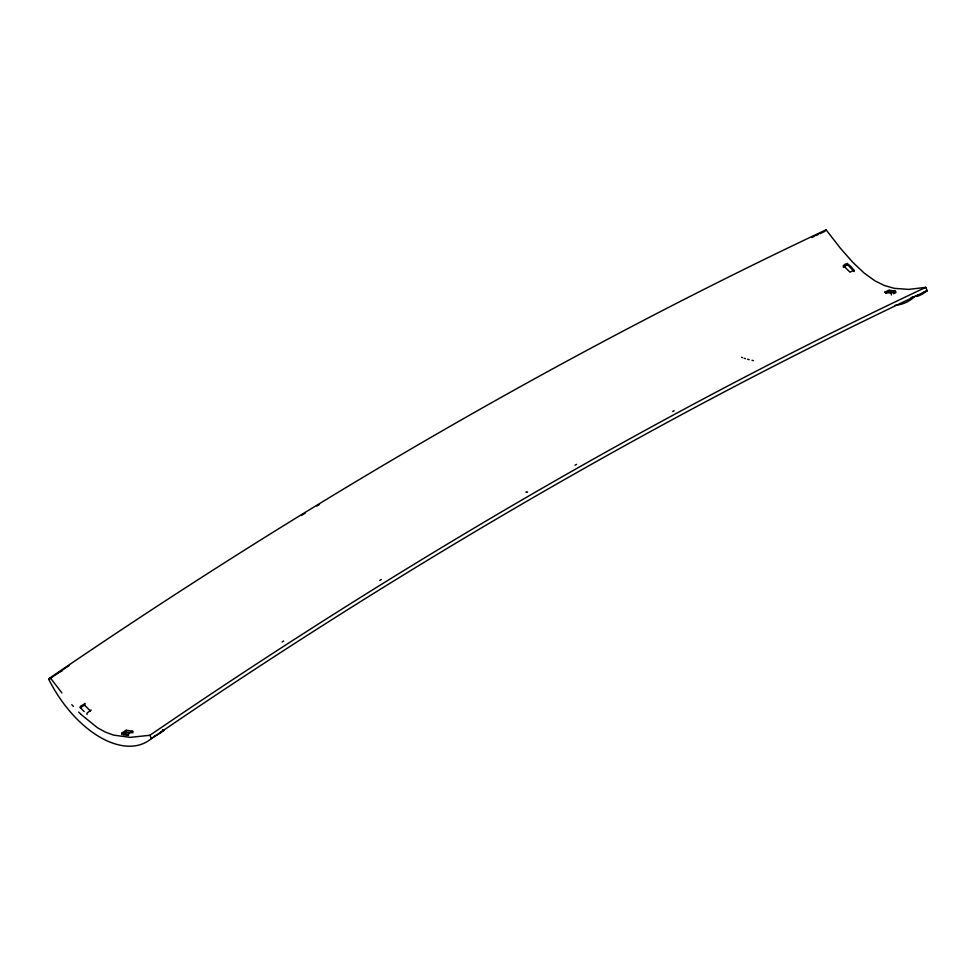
<?xml version="1.0" encoding="UTF-8"?>
<svg xmlns="http://www.w3.org/2000/svg" width="976" height="976" viewBox="0 0 976 976"><rect width="100%" height="100%" fill="white"/><g stroke="black" fill="none" stroke-linecap="round" stroke-linejoin="round"><path stroke-width="1.46" d="M916.915 296.472A93.367 53.9 60 0 0 927.2 290.677L925.76 287.347L908.815 289.396L894.333 288.347L884.354 285.492L874.825 280.771L864.187 273.097L852.792 262.337L840.263 248.087L826.086 229.799A5982.734 3454.149 -60 0 0 50.24 677.734L48.8 679.406A93.367 53.9 60 0 0 151.353 738.612L164.188 729.853A5979.684 3452.393 -60 0 1 914.353 296.741L918.636 294.715M825.196 230.848L826.086 229.799M53.082 676.478L48.8 679.406L50.41 678.308M51.203 677.759L52.009 677.21M53.619 676.112L59.231 672.281M60.036 671.732L62.098 671.073M84.156 711.565L80.313 707.624L80.313 706.319L84.997 703.769M123.086 734.721L128.478 735.44C127.441 733.354 134.188 729.121 132.785 732.952M155.635 735.684L151.353 738.612L149.914 735.282L130.211 737.368L113.545 735.111L105.445 732.122L97.515 727.803L81.167 714.542M57.364 673.562L60.573 671.366M159.918 732.769L164.188 729.853L162.516 729.914M282.198 641.94L283.662 641M379.823 580.415L381.287 579.524M80.313 707.624L84.619 705.136L84.619 703.379M847.522 263.374L847.522 264.679L843.215 267.168C845.399 259.348 852.804 267.522 854.256 271.56M123.903 733.293L126.063 732.049L131.443 732.769M885.72 293.459L888.965 291.592L895.687 292.495C896.81 289.262 889.795 292.824 891.381 294.984M893.54 293.739L895.687 292.495M575.071 465.198L576.535 464.381M672.696 411.506L674.148 410.725M811.812 237.534L812.605 237.156M813.411 236.778L814.216 236.399M815.826 235.643L816.619 235.265M817.424 234.887L818.23 234.508M819.84 233.74L820.633 233.362M884.646 292.214L888.965 290.165L888.965 291.592M894.992 305.342A90.731 52.594 60.2 0 0 914.353 296.741L927.2 290.677L922.918 292.69M821.438 232.983L824.647 231.471M854.256 270.132L849.937 272.17L843.215 265.411M914.353 296.741L913.011 297.082M912.56 297.18L911.218 297.497M527.577 492.075L526.82 492.111M526.637 492.111L525.869 492.148M132.76 731.183L126.368 730.243M895.553 291.165L889.27 290.238M891.32 293.215L885.025 292.288M128.393 734.123L122.049 733.183M752.02 360.278L753.374 360.644M749.165 359.68L747.531 359.266M745.457 358.668L744.212 358.265M742.541 357.68L741.492 357.289M91.195 709.991L87.035 713.09L87.035 714.505M80.923 714.298L78.69 712.077M847.522 264.679L853.292 270.572M84.619 705.136L90.39 711.028M73.322 706.38L71.821 704.709M61.891 692.899L50.24 677.734M126.063 732.049L126.063 730.17L121.744 733.122L121.744 734.538M149.914 735.282A5982.734 3454.149 -60 0 1 925.76 287.347M164.188 729.853A90.731 52.167 59.8 0 1 154.171 736.258M62.915 669.78A5979.684 3452.393 -60 0 1 69.272 665.461M301.34 515.511A5979.684 3452.393 -60 0 1 305.171 513.156M316.822 506.032A5979.684 3452.393 -60 0 1 319.457 504.433"/></g></svg>
